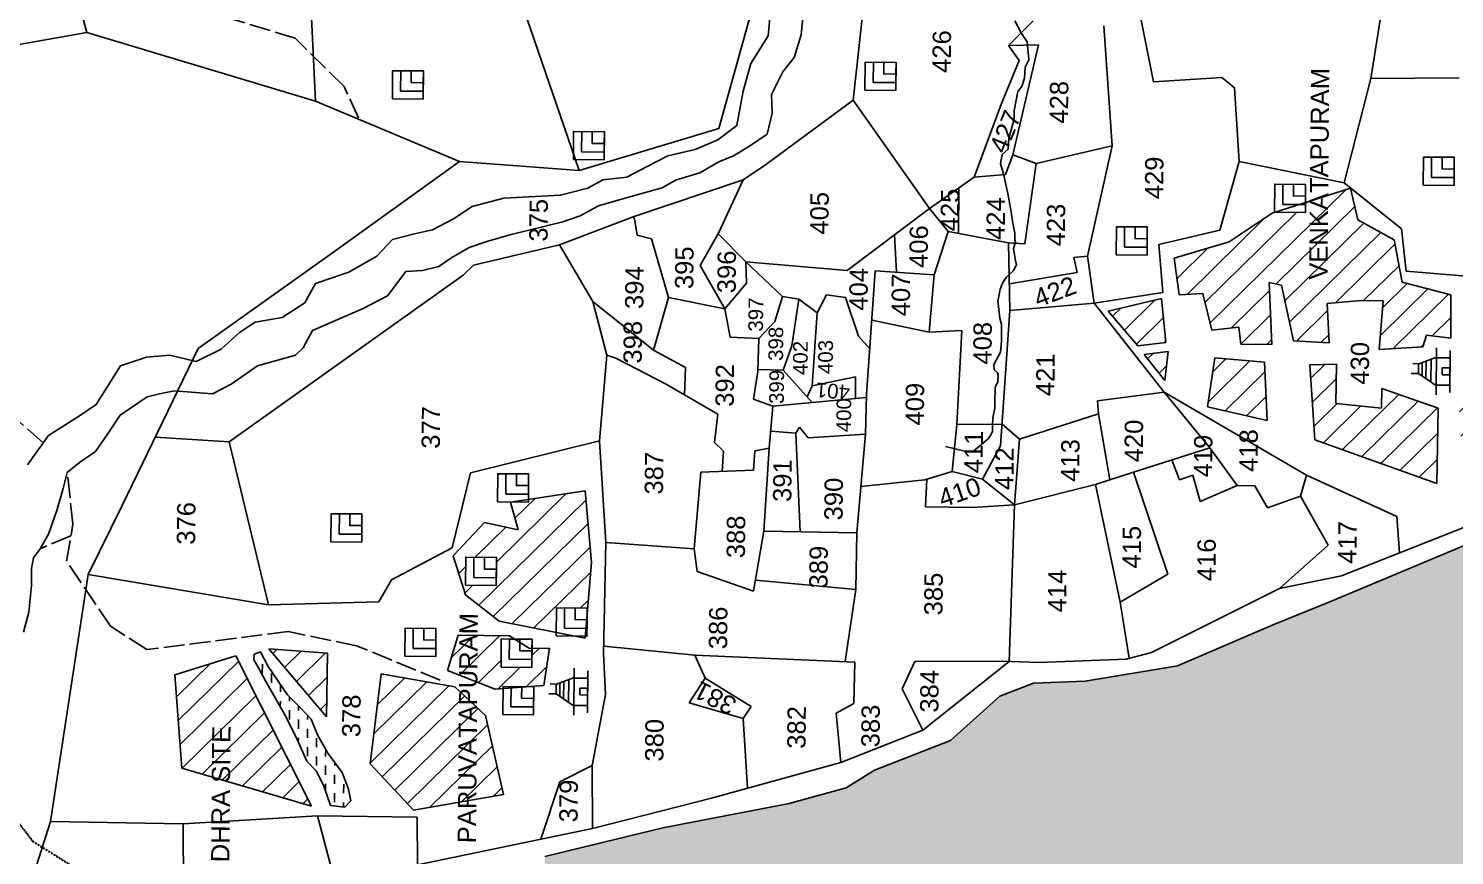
# Model space of a CAD drawing. Header units: inches. Extents: x 343459 to 349076, y 1589263 to 1597215.
# Drawn here: x 345382 to 346199, y 1593066 to 1593540 of the extents above; entities that cross this region are included whole.
import ezdxf

# ---------------------------------------------------------------- set-up
doc = ezdxf.new("R2010")
doc.units = ezdxf.units.IN
doc.header["$MEASUREMENT"] = 0
doc.linetypes.add('ACAD_ISO02W100', pattern=[15, 12, -3])
doc.linetypes.add('ACAD_ISO07W100', pattern=[3, 0, -3])
for name, color, linetype in [('CARTTRACK', 30, 'ACAD_ISO02W100'), ('NALA', 4, 'Continuous'), ('SQUAREWELL', 5, 'Continuous'), ('SURVEY_BND', 7, 'Continuous'), ('SURVEY_NO', 7, 'Continuous'), ('TEXT', 7, 'Continuous'), ('VILLAGE_AREA', 1, 'Continuous'), ('WATER_BODY', 4, 'Continuous')]:
    doc.layers.add(name, color=color, linetype=linetype)
doc.layers.add('FOOTPATH', color=150, linetype='ACAD_ISO07W100', lineweight=30)
doc.styles.get("Standard").update_dxf_attribs({"font": 'arial.ttf'})
pattern_1 = [(224.4935, (347145.951, 1586976.724), (7.357862, -7.489115), [])]

# ---------------------------------------------------------------- blocks, each defined once
blk = doc.blocks.new('123')
at = {"layer": 'SQUAREWELL'}
for points in [[(-3.04, 4.2), (0.8, 4.2), (0.8, 0), (-3.04, 0)], [(-1.97, 3.09), (0.8, 3.09), (0.8, 0), (-1.97, 0)], [(0.8, 0), (-0.8, 0), (-0.8, 1.65), (0.8, 1.65)]]:
    blk.add_lwpolyline(points, close=True, dxfattribs=at)

msp = doc.modelspace()

# ---------------------------------------------------------------- hatches: boundary and pattern name
at = {"layer": 'VILLAGE_AREA'}
h = msp.add_hatch(dxfattribs=at)
h.set_pattern_fill('ANSI31', color=256, scale=20, angle=179.4935, style=0)
h.set_pattern_definition(pattern_1)
h.paths.add_polyline_path([(346000.58, 1593377.71), (346017.44, 1593357.79), (346033.66, 1593359.68), (346031.07, 1593384.9)])
h.paths.add_polyline_path([(346021.11, 1593352.81), (346033.08, 1593337.87), (346034.87, 1593354.43)])
h.paths.add_polyline_path([(346038.41, 1593408.06), (346041.26, 1593387.07), (346054.69, 1593387.67), (346059.85, 1593366.81), (346075.46, 1593368.55), (346076.53, 1593358.71), (346094.43, 1593358.55), (346092.72, 1593393.99), (346099.93, 1593392.48), (346106.83, 1593360.59), (346127.18, 1593359.54), (346126.08, 1593382.11), (346145.49, 1593383.68), (346158.2, 1593383.57), (346155.93, 1593355.69), (346180.84, 1593357.2), (346183.07, 1593363.83), (346196.94, 1593362.12), (346197.01, 1593386.98), (346169.06, 1593394.17), (346164.44, 1593418.52), (346143.6, 1593429.98), (346139.52, 1593448.22), (346113.6, 1593439.97), (346113.55, 1593434.2), (346095.96, 1593434.36), (346094.47, 1593433.89), (346069.83, 1593417.47)])
h.paths.add_polyline_path([(346061.67, 1593350.85), (346057.4, 1593322.82), (346091.66, 1593314.9), (346090.17, 1593348.36)])
h.paths.add_polyline_path([(346130.94, 1593324.77), (346131.43, 1593347.18), (346116.12, 1593346.88), (346119.06, 1593303.91), (346188.98, 1593278.84), (346189.78, 1593322.08), (346157.39, 1593333.35), (346157.29, 1593322.08)])
h.paths.add_polyline_path([(346222.73, 1593383.96), (346224.11, 1593360.82), (346239.11, 1593359.24), (346244.86, 1593388.25)])
h.paths.add_polyline_path([(346201.46, 1593330.22), (346202.8, 1593302.45), (346223.01, 1593301.69), (346233.15, 1593338.18)])
h.paths.add_polyline_path([(346129.11, 1593392.88), (346130.31, 1593528.3), (346114.2, 1593528.44), (346113, 1593393.02)], flags=9)
h = msp.add_hatch(dxfattribs=at)
h.set_pattern_fill('ANSI31', color=256, scale=20, angle=179.4935, style=0)
h.set_pattern_definition(pattern_1)
h.paths.add_polyline_path([(345500.34, 1593180.09), (345465.42, 1593169.23), (345469.5, 1593115.7), (345543.88, 1593093.76)])
h.paths.add_polyline_path([(345519.36, 1593183.98), (345552.44, 1593145.15), (345553.02, 1593181.65)])
h.paths.add_polyline_path([(345583.81, 1593169.68), (345577.38, 1593118.14), (345602.18, 1593091.62), (345653.9, 1593100.48), (345643.57, 1593145.77), (345625.88, 1593162.18)])
h.paths.add_polyline_path([(345642.92, 1593256.39), (345625.06, 1593237.29), (345632.16, 1593214.95), (345651.32, 1593199.98), (345684.09, 1593193.43), (345684.21, 1593207.58), (345702.16, 1593207.42), (345704.31, 1593233.56), (345700.76, 1593274.59), (345668.12, 1593269.73), (345668.11, 1593268.19), (345658.34, 1593268.28), (345657.8, 1593268.2), (345662.29, 1593252.29)])
h.paths.add_polyline_path([(345649.77, 1593224.85), (345649.73, 1593220.35), (345632.09, 1593220.51), (345632.23, 1593236.62), (345649.87, 1593236.46), (345649.81, 1593229.76)], flags=16)
h.paths.add_polyline_path([(345627.96, 1593191.82), (345621.83, 1593171.59), (345649.05, 1593160.98), (345653.58, 1593161.3), (345653.59, 1593162.49), (345668.66, 1593162.36), (345677.03, 1593162.94), (345680.31, 1593184.43), (345670.2, 1593184.21), (345670.11, 1593173.44), (345652.47, 1593173.6), (345652.61, 1593189.71), (345660.27, 1593189.64), (345657.25, 1593191.56)])
h.paths.add_polyline_path([(345499.17, 1593010.01), (345500.4, 1593149.72), (345484.3, 1593149.86), (345483.07, 1593010.16)], flags=9)
h.paths.add_polyline_path([(345640.96, 1593069.82), (345642.24, 1593214.72), (345626.13, 1593214.86), (345624.85, 1593069.96)], flags=9)
at = {"layer": 'WATER_BODY'}
h = msp.add_hatch(dxfattribs=at)
h.set_pattern_fill('DASH', color=256, scale=20, angle=89.4935, style=0)
h.set_pattern_definition([(89.4935, (347145.951, 1586976.724), (-10.405588, 10.591208), [10.498808, -10.498808])])
h.paths.add_polyline_path([(346591.85, 1592686.75), (346588.3, 1592685.34), (346583.29, 1592678.43), (346581.71, 1592670.62), (346576.91, 1592660.36), (346570.68, 1592650.83), (346571.02, 1592643.96), (346575.57, 1592635.54), (346582.9, 1592624.85), (346592.61, 1592617.25), (346599.14, 1592617.29), (346602.32, 1592618.44), (346605.19, 1592624.22), (346611.9, 1592635.06), (346625.55, 1592650.65), (346632.51, 1592663.5), (346644.02, 1592673.75), (346648.69, 1592688.14), (346643.07, 1592691.89), (346634.31, 1592692.45), (346625.28, 1592691.25), (346610.28, 1592687.95)])
h.paths.add_polyline_path([(346128.85, 1593211.57), (346095.5, 1593197.95), (346040.3, 1593174.24), (345987.39, 1593165.58), (345957.77, 1593164.33), (345938.37, 1593156.93), (345910.05, 1593131.47), (345866.47, 1593114.58), (345850.37, 1593104.44), (345817.66, 1593095.35), (345745.15, 1593081.42), (345677.63, 1593065.07), (345677.22, 1593052.68), (345686.17, 1593039.89), (345706.34, 1593031.85), (345725.98, 1593031.67), (345742.62, 1593035.16), (345779.48, 1593041.48), (345810.64, 1593045.74), (345824.8, 1593041.68), (345850.99, 1593031.47), (345877.88, 1593010.58), (345891.64, 1592995.03), (345905.34, 1592972.53), (345922.67, 1592950.9), (345941.47, 1592915.29), (345959.7, 1592892.44), (345978.85, 1592870.8), (345994.01, 1592856.7), (346028.58, 1592837.64), (346047.85, 1592830.21), (346059.55, 1592820.73), (346070.32, 1592808.23), (346084.74, 1592799.33), (346108.17, 1592793.68), (346120.53, 1592791.46), (346140.5, 1592794.91), (346158.99, 1592801.4), (346174.15, 1592807.32), (346191.39, 1592809.89), (346207.15, 1592814.89), (346219.06, 1592829.31), (346248.53, 1592850.58), (346283.77, 1592871.75), (346301.41, 1592885.51), (346315.34, 1592889.62), (346323.01, 1592901.95), (346335.3, 1592925.44), (346335.42, 1592938.75), (346335.61, 1592961.13), (346329.22, 1592989.62), (346320.46, 1593024.07), (346317.23, 1593034.39), (346317.94, 1593046.48), (346321.98, 1593060.06), (346333.38, 1593084.16), (346342.63, 1593105.85), (346344.59, 1593122.78), (346344.77, 1593143.04), (346345.01, 1593170.07), (346334.48, 1593182.49), (346321.97, 1593193.44), (346309.64, 1593200.19), (346299.59, 1593200.04), (346283, 1593203.21), (346269.44, 1593207.27), (346258.31, 1593213.42), (346242.62, 1593234.51), (346232.18, 1593249.72), (346223.44, 1593251.31)])
h.paths.add_polyline_path([(345966.66, 1592458.92), (345949.08, 1592442.01), (345936.03, 1592428.2), (345944.34, 1592414.79), (345952.97, 1592394.12), (345960.3, 1592381.31), (345960.1, 1592367.58), (345963.72, 1592355.58), (345975.63, 1592351.16), (345986.37, 1592351.36), (345999.56, 1592355.65), (346007.52, 1592368.92), (346019.22, 1592398.84), (346031.34, 1592417.36), (346050.19, 1592423.08), (346082.23, 1592418.09), (346126.02, 1592408.09), (346158.22, 1592401.71), (346194.01, 1592394.53), (346217.85, 1592393.34), (346230.05, 1592399.7), (346244.19, 1592403.89), (346268.7, 1592407.01), (346281.67, 1592411.99), (346285.06, 1592417.85), (346285.09, 1592421.97), (346267.8, 1592419.76), (346243.45, 1592413.9), (346228.39, 1592416.19), (346219.43, 1592421.96), (346212.32, 1592437.71), (346189.94, 1592444.01), (346139.91, 1592454.68), (346099.04, 1592463.48), (346057.79, 1592467.39), (346029.65, 1592475.87), (346004.59, 1592476.68), (345983.41, 1592470.15)])
h.paths.add_polyline_path([(345778.58, 1592423.42), (345707.82, 1592395.13), (345650.78, 1592372.33), (345564.78, 1592336.87), (345531.74, 1592336.55), (345470.93, 1592331.83), (345409, 1592322.95), (345377.02, 1592311.59), (345354.38, 1592296.02), (345324.89, 1592268.87), (345291.74, 1592236.06), (345251.21, 1592191.73), (345222.51, 1592169.45), (345201.45, 1592163.63), (345176.98, 1592152.96), (345160.73, 1592138.83), (345153.1, 1592124.25), (345137.64, 1592087.84), (345124.99, 1592048.63), (345107.95, 1592016.42), (345079.43, 1591965.12), (345064.36, 1591928.45), (345057.79, 1591910.42), (345047.4, 1591889.94), (345036.43, 1591863.69), (345023.1, 1591835.5), (345021.64, 1591830.92), (345028.31, 1591830.87), (345037.13, 1591833.72), (345051.31, 1591838.94), (345063.92, 1591848.17), (345075.18, 1591855.01), (345100.54, 1591861.52), (345119.8, 1591868.03), (345146.12, 1591889.69), (345168.92, 1591904.7), (345192.23, 1591917.05), (345211.47, 1591922.48), (345223.27, 1591933.13), (345241.61, 1591955.93), (345261.79, 1591976.04), (345292.93, 1591999.8), (345334.77, 1592027.46), (345374.92, 1592046.11), (345434.4, 1592077.89), (345478.79, 1592100.47), (345529.69, 1592127.25), (345557.62, 1592142.96), (345594.96, 1592160.16), (345631.3, 1592177.07), (345652.77, 1592191.57), (345691.94, 1592209.42), (345715.38, 1592222.25), (345733.44, 1592228.27), (345761.54, 1592237.7), (345786.07, 1592244.84), (345812.78, 1592249.12), (345843.31, 1592254.7), (345860.21, 1592261.07), (345879.31, 1592272.25), (345901.69, 1592282.93), (345927.93, 1592289.71), (345950.65, 1592295.19), (345958.87, 1592300.79), (345965.03, 1592310.32), (345966.45, 1592323.13), (345960.82, 1592335.31), (345949.17, 1592350.16), (345938.95, 1592365.98), (345933.38, 1592380.41), (345927.36, 1592408.11), (345923.41, 1592419.76), (345911.5, 1592426.73), (345821.71, 1592434.33)])
h.paths.add_polyline_path([(345100.47, 1593991.49), (345089.72, 1593969.04), (345080.08, 1593939.54), (345074.68, 1593912.59), (345079.43, 1593892.11), (345087.32, 1593882.89), (345103.86, 1593871.24), (345126.46, 1593867.27), (345153.89, 1593867.02), (345170.63, 1593877.44), (345178.06, 1593895.46), (345179.56, 1593906.26), (345182.96, 1593919.38), (345183.1, 1593934.88), (345183.07, 1593958.59), (345178.33, 1593979.53), (345173.72, 1593988.03), (345157.63, 1593998.5), (345139.98, 1594003.35), (345124.03, 1594003.49), (345110.63, 1593999.62)])
h.paths.add_polyline_path([(345305.93, 1594011.34), (345293.55, 1594008.84), (345285.98, 1593998.17), (345292.9, 1593972.07), (345298.02, 1593961.94), (345302.61, 1593929.67), (345312.93, 1593921.12), (345328.54, 1593921.31), (345338.95, 1593922.19), (345347.52, 1593935.46), (345345.66, 1593946.54), (345342.26, 1593965.45), (345339.1, 1593976.55), (345338.58, 1593991.2), (345335.1, 1594001.97), (345327.67, 1594007.24), (345316.99, 1594012.22)])
h.paths.add_polyline_path([(346538.62, 1594255.63), (346532.89, 1594246.67), (346527.46, 1594228.83), (346528.84, 1594209.65), (346536.37, 1594202.17), (346542.28, 1594206.52), (346546.38, 1594213.1), (346546.8, 1594219.52), (346550.57, 1594231.06), (346563.69, 1594241.23), (346576, 1594244.06), (346592.1, 1594238.41), (346612.94, 1594230.88), (346614.35, 1594233.94), (346614.37, 1594236.53), (346613.46, 1594240.27), (346607.76, 1594244.93), (346603.36, 1594247.5), (346596.51, 1594252.43), (346583.98, 1594260.65), (346570.64, 1594263.08), (346547.51, 1594258.25)])
h.paths.add_polyline_path([(346778.27, 1593610.2), (346768.75, 1593597.58), (346756.85, 1593580.27), (346745.01, 1593558.23), (346741.03, 1593550.89), (346739.87, 1593544.47), (346740.77, 1593539.44), (346743.7, 1593534.55), (346749.14, 1593529.95), (346753.5, 1593526.78), (346761.77, 1593522.78), (346777.07, 1593516.37), (346794.71, 1593514.47), (346808.03, 1593514.2), (346817.46, 1593517.1), (346823.17, 1593524.89), (346825.08, 1593529.27), (346828.14, 1593538.34), (346831.31, 1593542.71), (346834.45, 1593542.68), (346840.71, 1593541.68), (346852.17, 1593533.74), (346855.02, 1593537.01), (346855.07, 1593543.12), (346855.01, 1593547.99), (346860.57, 1593562.96), (346859.7, 1593573.52), (346845.45, 1593586.11), (346828, 1593598.73), (346809.25, 1593608.48), (346794.42, 1593612.41)])
h.paths.add_polyline_path([(346077.1, 1592904.7), (346078.3, 1593039.69), (346062.18, 1593039.84), (346060.99, 1592904.84)], flags=24)
h.paths.add_polyline_path([(346041.38, 1592951.32), (346041.88, 1593007.62), (346025.42, 1593007.77), (346024.92, 1592951.47)], flags=24)
h.paths.add_polyline_path([(346047.61, 1592310.63), (346048.86, 1592452.5), (346032.75, 1592452.64), (346031.5, 1592310.77)], flags=9)
h.paths.add_polyline_path([(345537.87, 1592147.53), (345539.4, 1592320.42), (345523.29, 1592320.57), (345521.76, 1592147.67)], flags=24)
h.paths.add_polyline_path([(346807.42, 1593543.18), (346807.67, 1593571.76), (346791.69, 1593571.9), (346791.43, 1593543.32)], flags=24)
h = msp.add_hatch(dxfattribs=at)
h.set_pattern_fill('DASH', color=256, scale=10, angle=89.4935, style=0)
h.set_pattern_definition([(89.4935, (347145.951, 1586976.724), (-5.202794, 5.295604), [5.249404, -5.249404])])
h.paths.add_polyline_path([(345547.15, 1593134.74), (345543.69, 1593143.63), (345537.34, 1593150.33), (345530.11, 1593157.7), (345518.97, 1593173.96), (345514.62, 1593182.42), (345510.85, 1593180.9), (345510.82, 1593177.8), (345513.43, 1593173.13), (345517.57, 1593165.34), (345528.24, 1593146.65), (345534.76, 1593133.74), (345541.05, 1593119.74), (345546.53, 1593114.15), (345550.66, 1593105.92), (345554.76, 1593094.15), (345562.93, 1593093.19), (345566.28, 1593096.93), (345565.01, 1593103.58), (345561.34, 1593113.14), (345553.25, 1593124.28)])

# ---------------------------------------------------------------- linework, layer by layer
at = {"layer": 'CARTTRACK'}
for p, q in [((345534.37, 1593534.18), (345497.75, 1593545.32)), ((345562.45, 1593506.41), (345534.37, 1593534.18)), ((345570.8, 1593488.47), (345562.45, 1593506.41)), ((345389.97, 1593302.13), (345336.32, 1593349.65)), ((345407.06, 1593255.69), (345403.77, 1593285.09)), ((345403.42, 1593234.32), (345407.06, 1593255.69)), ((345405.88, 1593248.79), (345388.21, 1593241.42)), ((345428.5, 1593197.04), (345403.42, 1593234.32)), ((345449.37, 1593183.58), (345428.5, 1593197.04)), ((345530.48, 1593193.92), (345449.37, 1593183.58)), ((345569.63, 1593185.84), (345530.48, 1593193.92)), ((345617.51, 1593166.06), (345569.63, 1593185.84))]:
    msp.add_line(p, q, dxfattribs=at)
at = {"layer": 'FOOTPATH', "ltscale": 0.01}
for p, q in [((345384.24, 1593073.45), (345356.9, 1593108.9)), ((345410.49, 1593057.04), (345384.24, 1593073.45))]:
    msp.add_line(p, q, dxfattribs=at)
at = {"layer": 'NALA'}
for p, q in [((345805.6, 1593535.52), (345807.72, 1593559.24)), ((345825.89, 1593550.02), (345824.5, 1593536.1)), ((345947.04, 1593544), (345950.91, 1593536.9)), ((345795.64, 1593519.54), (345805.6, 1593535.52)), ((345824.5, 1593536.1), (345820.59, 1593522.97)), ((345950.91, 1593536.9), (345954.13, 1593532.12)), ((345954.13, 1593532.12), (345955.12, 1593521.78)), ((345791.19, 1593503.75), (345795.64, 1593519.54)), ((345820.59, 1593522.97), (345813.94, 1593514.93)), ((345955.12, 1593521.78), (345952.91, 1593517.45)), ((345813.94, 1593514.93), (345807.51, 1593501.82)), ((345952.45, 1593511.2), (345951.05, 1593506.46)), ((345952.91, 1593517.45), (345952.45, 1593511.2)), ((345787.66, 1593484.12), (345791.19, 1593503.75)), ((345948.72, 1593503.49), (345946.58, 1593492.64)), ((345951.05, 1593506.46), (345948.72, 1593503.49)), ((345807.51, 1593501.82), (345807.92, 1593491.18)), ((345807.92, 1593491.18), (345805.03, 1593479.05)), ((345946.54, 1593487.75), (345943.61, 1593476.8)), ((345946.58, 1593492.64), (345946.54, 1593487.75)), ((345776.81, 1593475.82), (345787.66, 1593484.12)), ((345805.03, 1593479.05), (345794.85, 1593472.3)), ((345748.1, 1593466.7), (345763.7, 1593470.4)), ((345763.7, 1593470.4), (345776.81, 1593475.82)), ((345794.85, 1593472.3), (345785.76, 1593466.69)), ((345943.14, 1593470.42), (345939.73, 1593467.46)), ((345943.61, 1593476.8), (345943.14, 1593470.42)), ((345736.31, 1593460.57), (345748.1, 1593466.7)), ((345777.38, 1593463.22), (345766.45, 1593456.99)), ((345785.76, 1593466.69), (345777.38, 1593463.22)), ((345939.73, 1593467.46), (345938.87, 1593462.3)), ((345938.87, 1593462.3), (345940.58, 1593456.44)), ((345710.86, 1593452.89), (345724.52, 1593454.44)), ((345724.52, 1593454.44), (345736.31, 1593460.57)), ((345766.45, 1593456.99), (345752.51, 1593452.81)), ((345940.58, 1593456.44), (345942.92, 1593445.14)), ((345686.46, 1593444.21), (345702.19, 1593448.17)), ((345702.19, 1593448.17), (345710.86, 1593452.89)), ((345744.88, 1593448.32), (345725.61, 1593442.92)), ((345752.51, 1593452.81), (345744.88, 1593448.32)), ((345625.26, 1593430.6), (345635.86, 1593437.7)), ((345635.86, 1593437.7), (345654.11, 1593442.33)), ((345654.11, 1593442.33), (345686.46, 1593444.21)), ((345708.37, 1593438), (345697.75, 1593432.25)), ((345725.61, 1593442.92), (345708.37, 1593438)), ((345942.92, 1593445.14), (345944.86, 1593434.53)), ((345613.08, 1593424.2), (345625.26, 1593430.6)), ((345697.75, 1593432.25), (345687.85, 1593428.79)), ((345944.86, 1593434.53), (345945.25, 1593431.8)), ((345945.25, 1593431.8), (345946.28, 1593425.95)), ((345590.27, 1593418.64), (345602.76, 1593421.89)), ((345602.76, 1593421.89), (345613.08, 1593424.2)), ((345657.44, 1593421.46), (345644.25, 1593417.53)), ((345687.85, 1593428.79), (345657.44, 1593421.46)), ((345946.28, 1593425.95), (345947.06, 1593422.28)), ((345947.06, 1593422.28), (345947.03, 1593418.61)), ((345581.33, 1593409.13), (345590.27, 1593418.64)), ((345634.11, 1593414.07), (345623.69, 1593408.08)), ((345644.25, 1593417.53), (345634.11, 1593414.07)), ((345947.29, 1593417.38), (345946.17, 1593413.31)), ((345946.17, 1593413.31), (345947.47, 1593406.64)), ((345947.03, 1593418.61), (345947.29, 1593417.38)), ((345565.2, 1593399.92), (345581.33, 1593409.13)), ((345623.69, 1593408.08), (345616.81, 1593403.33)), ((345947.47, 1593406.64), (345947.99, 1593404.19)), ((345546.1, 1593393.58), (345565.2, 1593399.92)), ((345597.82, 1593400.46), (345587.37, 1593386.34)), ((345607.44, 1593400.89), (345597.82, 1593400.46)), ((345616.81, 1593403.33), (345607.44, 1593400.89)), ((345942.09, 1593396.91), (345940.03, 1593394.07)), ((345946.19, 1593400.95), (345942.09, 1593396.91)), ((345947.99, 1593404.19), (345946.19, 1593400.95)), ((345540.01, 1593382.37), (345546.1, 1593393.58)), ((345938.5, 1593390.28), (345937.64, 1593384.99)), ((345940.03, 1593394.07), (345938.5, 1593390.28)), ((345527.01, 1593374.09), (345540.01, 1593382.37)), ((345587.37, 1593386.34), (345573.4, 1593379.12)), ((345937.64, 1593384.99), (345937.22, 1593383.5)), ((345937.22, 1593383.5), (345938.49, 1593373.61)), ((345511.42, 1593371.35), (345527.01, 1593374.09)), ((345573.4, 1593379.12), (345544.45, 1593366.46)), ((345938.49, 1593373.61), (345939.41, 1593369.93)), ((345492.07, 1593355.9), (345502.5, 1593365.43)), ((345502.5, 1593365.43), (345511.42, 1593371.35)), ((345544.45, 1593366.46), (345539.06, 1593356.63)), ((345939.36, 1593364.63), (345939.33, 1593360.42)), ((345939.41, 1593369.93), (345939.36, 1593364.63)), ((345477.64, 1593348.83), (345492.07, 1593355.9)), ((345539.06, 1593356.63), (345534.72, 1593352.37)), ((345939.33, 1593360.42), (345938.86, 1593354.17)), ((345434.36, 1593346.35), (345449.25, 1593351.25)), ((345449.25, 1593351.25), (345462.67, 1593352.33)), ((345462.67, 1593352.33), (345477.64, 1593348.83)), ((345534.72, 1593352.37), (345512.91, 1593346.23)), ((345936.38, 1593349.58), (345935, 1593347.01)), ((345938.86, 1593354.17), (345936.38, 1593349.58)), ((345420.27, 1593324.17), (345434.36, 1593346.35)), ((345512.91, 1593346.23), (345497.65, 1593335.73)), ((345935, 1593347.01), (345935.11, 1593344.01)), ((345935.11, 1593344.01), (345937.13, 1593342.23)), ((345937.13, 1593342.23), (345937.53, 1593340.87)), ((345937.53, 1593340.87), (345937.22, 1593336.93)), ((345465.33, 1593331.94), (345456.71, 1593330.24)), ((345486.98, 1593330.25), (345465.33, 1593331.94)), ((345497.65, 1593335.73), (345486.98, 1593330.25)), ((345935.69, 1593333.14), (345935.49, 1593325.8)), ((345935.98, 1593334.63), (345935.69, 1593333.14)), ((345937.22, 1593336.93), (345935.98, 1593334.63)), ((345410.15, 1593317.3), (345420.27, 1593324.17)), ((345449.62, 1593328.54), (345434.09, 1593318.04)), ((345456.71, 1593330.24), (345449.62, 1593328.54)), ((345935.49, 1593325.8), (345935.46, 1593322)), ((345393.05, 1593306.42), (345410.15, 1593317.3)), ((345434.09, 1593318.04), (345426.41, 1593306.46)), ((345934.32, 1593316.44), (345934.28, 1593311.54)), ((345935.46, 1593322), (345934.32, 1593316.44)), ((345933.29, 1593306.8), (345931.64, 1593304.5)), ((345934.25, 1593308.55), (345933.29, 1593306.8)), ((345934.28, 1593311.54), (345934.25, 1593308.55)), ((345380.93, 1593289.51), (345393.05, 1593306.42)), ((345426.41, 1593306.46), (345420, 1593297.14)), ((345918.41, 1593297.42), (345907.17, 1593300.1)), ((345927.81, 1593301.14), (345922.61, 1593296.83)), ((345931.64, 1593304.5), (345927.81, 1593301.14)), ((345410.84, 1593290.89), (345403.77, 1593285.09)), ((345420, 1593297.14), (345410.84, 1593290.89)), ((345922.61, 1593296.83), (345918.41, 1593297.42)), ((345403.77, 1593285.09), (345401.41, 1593275.99)), ((345401.41, 1593275.99), (345397.76, 1593263.36)), ((345397.76, 1593263.36), (345393.09, 1593249.73)), ((345393.09, 1593249.73), (345388.21, 1593241.42)), ((345388.21, 1593241.42), (345384.37, 1593236.13)), ((345384.37, 1593236.13), (345383.3, 1593230.06)), ((345383.3, 1593230.06), (345383.22, 1593220.44)), ((345383.22, 1593220.44), (345381.82, 1593205.01)), ((345381.82, 1593205.01), (345378.68, 1593193.64))]:
    msp.add_line(p, q, dxfattribs=at)
at = {"layer": 'SURVEY_BND'}
for p, q in [((345415.01, 1593537.35), (345381.68, 1593660.71)), ((345546.15, 1593498.02), (345539.51, 1593635.98)), ((346170.43, 1593632.96), (346151.09, 1593511.07)), ((345854.36, 1593498.61), (345867.99, 1593625.17)), ((345697.25, 1593458.33), (345646.34, 1593606.3)), ((345812.51, 1593608.37), (345777.27, 1593482.43)), ((346015.35, 1593564.56), (346026.58, 1593509.05)), ((345943.29, 1593529.99), (345957.44, 1593544.02)), ((345365.14, 1593528.56), (345415.01, 1593537.35)), ((345415.01, 1593537.35), (345546.15, 1593498.02)), ((345998, 1593541.3), (346002.84, 1593472.33)), ((345960.59, 1593530.25), (345943.29, 1593529.99)), ((345949.43, 1593521.33), (345943.29, 1593529.99)), ((345945.83, 1593467.29), (345960.59, 1593530.25)), ((345939.37, 1593496.73), (345949.43, 1593521.33)), ((346026.58, 1593509.05), (346065.68, 1593511.6)), ((346065.68, 1593511.6), (346072.87, 1593505.67)), ((346151.09, 1593511.07), (346135.86, 1593451.17)), ((346201.82, 1593511.42), (346151.09, 1593511.07)), ((346072.87, 1593505.67), (346075.69, 1593463.51)), ((345546.15, 1593498.02), (345628.55, 1593463.43)), ((345854.36, 1593498.61), (345804.13, 1593461.6)), ((345898, 1593436.58), (345854.36, 1593498.61)), ((345923.6, 1593454.36), (345939.37, 1593496.73)), ((345777.27, 1593482.43), (345697.25, 1593458.33)), ((346002.84, 1593472.33), (345959.16, 1593462.2)), ((345988.66, 1593409.1), (346002.84, 1593472.33)), ((345628.55, 1593463.43), (345557.09, 1593411.95)), ((345628.55, 1593463.43), (345697.25, 1593458.33)), ((345945.83, 1593467.29), (345941.66, 1593456)), ((345959.16, 1593462.2), (345945.83, 1593467.29)), ((345959.16, 1593462.2), (345952.64, 1593416.28)), ((346075.69, 1593463.51), (346064.53, 1593424.12)), ((346135.86, 1593451.17), (346075.69, 1593463.51)), ((345804.13, 1593461.6), (345791.23, 1593452.99)), ((345923.6, 1593454.36), (345898.11, 1593436.43)), ((345941.66, 1593456), (345923.6, 1593454.36)), ((345728.13, 1593431.79), (345791.23, 1593452.99)), ((345791.23, 1593452.99), (345777.35, 1593422.66)), ((345914.76, 1593422.17), (345914.89, 1593448.23)), ((346168.71, 1593424.76), (346135.86, 1593451.17)), ((345728.13, 1593431.79), (345685.92, 1593415.72)), ((345728.91, 1593430.49), (345728.13, 1593431.79)), ((345730.51, 1593421.15), (345728.91, 1593430.49)), ((345850.91, 1593400.9), (345898, 1593436.58)), ((345908.86, 1593423.26), (345898, 1593436.58)), ((345738.64, 1593419.16), (345730.51, 1593421.15)), ((345777.35, 1593422.66), (345766.56, 1593403.74)), ((345792.77, 1593405.83), (345776.93, 1593421.91)), ((345879.1, 1593399.95), (345878.03, 1593421.45)), ((345900.83, 1593398.42), (345908.86, 1593423.26)), ((345943.4, 1593416.88), (345908.86, 1593423.26)), ((346064.53, 1593424.12), (346029.47, 1593415.83)), ((346171.36, 1593400.53), (346168.71, 1593424.76)), ((345636.68, 1593403.92), (345685.92, 1593415.72)), ((345685.92, 1593415.72), (345705, 1593383.25)), ((345748.37, 1593385.44), (345738.64, 1593419.16)), ((345944.19, 1593378.07), (345943.4, 1593416.88)), ((345952.64, 1593416.28), (345943.4, 1593416.88)), ((346029.47, 1593415.83), (346031.77, 1593388.42)), ((345557.09, 1593411.95), (345478.79, 1593356.24)), ((345793.25, 1593393.76), (345792.77, 1593405.83)), ((345792.77, 1593405.83), (345850.91, 1593400.9)), ((345813.76, 1593386.05), (345792.77, 1593405.83)), ((345980.85, 1593408.37), (345988.66, 1593409.1)), ((345982.81, 1593399.86), (345980.85, 1593408.37)), ((345988.66, 1593409.1), (345992.45, 1593382.22)), ((345496.69, 1593302.76), (345630.71, 1593398.35)), ((345630.71, 1593398.35), (345636.68, 1593403.92)), ((345766.56, 1593403.74), (345780.73, 1593379.06)), ((345861.88, 1593329.94), (345867, 1593400.8)), ((345867, 1593400.8), (345900.83, 1593398.42)), ((345900.83, 1593398.42), (345897.87, 1593365.55)), ((345943.88, 1593393.3), (345982.81, 1593399.86)), ((346271.34, 1593392.3), (346171.36, 1593400.53)), ((345780.73, 1593379.06), (345793.25, 1593393.76)), ((346031.77, 1593388.42), (345992.45, 1593382.22)), ((345705, 1593383.25), (345713.02, 1593352.49)), ((345739.88, 1593355.25), (345705, 1593383.25)), ((345739.88, 1593355.25), (345748.37, 1593385.44)), ((345780.73, 1593379.06), (345748.37, 1593385.44)), ((345813.76, 1593386.05), (345809.51, 1593371.63)), ((345823.13, 1593384.47), (345813.76, 1593386.05)), ((345819.14, 1593357.84), (345823.13, 1593384.47)), ((345833.67, 1593376.63), (345823.13, 1593384.47)), ((345833.67, 1593376.63), (345839.07, 1593387.07)), ((345839.07, 1593387.07), (345849.95, 1593385.42)), ((345849.95, 1593385.42), (345857.36, 1593363.25)), ((345992.45, 1593382.22), (345944.19, 1593378.07)), ((346032.54, 1593331.23), (345992.45, 1593382.22)), ((345780.73, 1593379.06), (345783.78, 1593362.76)), ((345830.85, 1593334.9), (345833.67, 1593376.63)), ((345897.87, 1593365.55), (345864.95, 1593372.4)), ((345938.88, 1593300.37), (345944.19, 1593378.07)), ((345809.51, 1593371.63), (345800.15, 1593361.95)), ((345897.87, 1593365.55), (345916.68, 1593366.49)), ((345916.68, 1593366.49), (345913.74, 1593312.66)), ((345478.79, 1593356.24), (345435.24, 1593266.21)), ((345783.78, 1593362.76), (345800.15, 1593361.95)), ((345800.15, 1593361.95), (345799.67, 1593342.98)), ((345814.14, 1593343.81), (345819.14, 1593357.84)), ((345857.36, 1593363.25), (345863.78, 1593356.24)), ((345713.02, 1593352.49), (345708.9, 1593303.38)), ((345718.21, 1593350.69), (345713.02, 1593352.49)), ((345746.83, 1593336), (345718.21, 1593350.69)), ((345758.23, 1593345.41), (345739.88, 1593355.25)), ((345757.61, 1593329.69), (345758.23, 1593345.41)), ((345799.67, 1593342.98), (345797.21, 1593327.17)), ((345814.14, 1593343.81), (345799.7, 1593344.17)), ((345830.76, 1593325.24), (345814.14, 1593343.81)), ((345855.62, 1593339.92), (345830.85, 1593334.9)), ((345855.72, 1593327.49), (345855.62, 1593339.92)), ((345776.69, 1593318.51), (345746.83, 1593336)), ((345830.85, 1593334.9), (345827.87, 1593328.46)), ((345994.4, 1593326.23), (346032.54, 1593331.23)), ((346032.54, 1593331.23), (346058.77, 1593299.37)), ((346114.13, 1593283.54), (346032.54, 1593331.23)), ((345797.21, 1593327.17), (345808.23, 1593323.2)), ((345808.23, 1593323.2), (345806.25, 1593299.02)), ((345861.84, 1593328.05), (345808.23, 1593323.2)), ((345861.42, 1593307.13), (345861.88, 1593329.94)), ((345994.88, 1593318.69), (345994.4, 1593326.23)), ((345774.9, 1593302.4), (345776.69, 1593318.51)), ((345994.88, 1593318.69), (345949.72, 1593304.23)), ((346001.49, 1593280.89), (345994.88, 1593318.69)), ((345821.54, 1593307.67), (345807.06, 1593308.86)), ((345823.65, 1593311.08), (345821.54, 1593307.67)), ((345821.54, 1593307.67), (345823.86, 1593251.07)), ((345828.56, 1593305.09), (345823.65, 1593311.08)), ((345861.42, 1593307.13), (345828.56, 1593305.09)), ((345856.45, 1593250.61), (345861.42, 1593307.13)), ((345913.74, 1593312.66), (345911.05, 1593285.63)), ((345939.73, 1593312.9), (345913.74, 1593312.66)), ((345949.72, 1593304.23), (345939.73, 1593312.9)), ((345496.69, 1593302.76), (345454.18, 1593305.35)), ((345519.17, 1593209.21), (345496.69, 1593302.76)), ((345708.9, 1593303.38), (345634.98, 1593284.88)), ((345708.9, 1593303.38), (345712.46, 1593244.95)), ((345780.05, 1593297.41), (345774.9, 1593302.4)), ((345806.25, 1593299.02), (345797.88, 1593297.63)), ((345803.12, 1593251.43), (345806.25, 1593299.02)), ((345928.46, 1593281.24), (345938.88, 1593300.37)), ((345949.72, 1593304.23), (345946.85, 1593266.61)), ((346058.77, 1593299.37), (346015.08, 1593285.24)), ((346058.77, 1593299.37), (346074.4, 1593277.77)), ((345779.17, 1593285.75), (345780.05, 1593297.41)), ((345797.88, 1593297.63), (345797.27, 1593286.5)), ((346041.41, 1593281.01), (346036.93, 1593292.31)), ((345634.98, 1593284.88), (345624.4, 1593242)), ((345767.04, 1593285.25), (345763.17, 1593241.3)), ((345797.27, 1593286.5), (345767.04, 1593285.25)), ((345911.05, 1593285.63), (345895.36, 1593280.98)), ((345928.46, 1593281.24), (345911.05, 1593285.63)), ((346015.08, 1593285.24), (345993.18, 1593278.22)), ((346034.71, 1593226.83), (346015.08, 1593285.24)), ((346049.12, 1593283.65), (346041.41, 1593281.01)), ((346053.28, 1593268.45), (346049.12, 1593283.65)), ((346110.82, 1593271.54), (346114.13, 1593283.54)), ((346114.13, 1593283.54), (346166.02, 1593259.98)), ((345895.36, 1593280.98), (345858.77, 1593277.02)), ((345896.59, 1593281.34), (345895.83, 1593265.49)), ((345946.85, 1593266.61), (345928.46, 1593281.24)), ((345946.85, 1593266.61), (345993.18, 1593278.22)), ((345993.18, 1593278.22), (346007.33, 1593210.77)), ((346074.4, 1593277.77), (346053.28, 1593268.45)), ((346074.4, 1593277.77), (346084.64, 1593277.43)), ((346084.64, 1593277.43), (346091.76, 1593264.91)), ((345435.24, 1593266.21), (345415.73, 1593226.65)), ((345922.48, 1593265.06), (345946.85, 1593266.61)), ((345946.85, 1593266.61), (345943.74, 1593176.79)), ((346091.76, 1593264.91), (346110.82, 1593271.54)), ((346110.82, 1593271.54), (346126.63, 1593243.55)), ((345895.83, 1593265.49), (345922.48, 1593265.06)), ((346230.49, 1593264.09), (346134.34, 1593225.92)), ((346166.02, 1593259.98), (346167.49, 1593239.08)), ((345797.18, 1593217.2), (345803.12, 1593251.43)), ((345856.44, 1593250.49), (345803.12, 1593251.43)), ((345855.94, 1593218.04), (345856.44, 1593250.49)), ((345624.4, 1593242), (345589.6, 1593223.59)), ((345712.46, 1593244.95), (345711.21, 1593181.4)), ((345712.46, 1593244.95), (345763.17, 1593241.3)), ((345763.17, 1593241.3), (345764.85, 1593228.3)), ((346126.63, 1593243.55), (346098.82, 1593218.65)), ((345415.73, 1593226.65), (345394.1, 1593085.09)), ((345415.73, 1593226.65), (345519.17, 1593209.21)), ((345764.85, 1593228.3), (345797.18, 1593217.2)), ((346007.33, 1593210.77), (346034.71, 1593226.83)), ((346134.34, 1593225.92), (346098.82, 1593218.65)), ((345589.6, 1593223.59), (345582.34, 1593210.96)), ((345855.94, 1593218.04), (345798.26, 1593223.41)), ((345849.82, 1593176.72), (345855.94, 1593218.04)), ((346098.82, 1593218.65), (346025.27, 1593181.87)), ((345582.34, 1593210.96), (345519.17, 1593209.21)), ((346007.33, 1593210.77), (346012.6, 1593178.66)), ((345763.57, 1593180.49), (345711.3, 1593185.65)), ((345711.21, 1593181.4), (345712.35, 1593157.9)), ((345769.4, 1593167.28), (345763.57, 1593180.49)), ((345763.57, 1593180.49), (345855.37, 1593176.48)), ((345855.37, 1593176.48), (345854.73, 1593152.73)), ((345889.6, 1593176.83), (345882.48, 1593161.19)), ((345939.69, 1593176.93), (345889.6, 1593176.83)), ((345943.74, 1593176.79), (345894.24, 1593137.5)), ((345960.67, 1593176.2), (345939.69, 1593176.93)), ((346010.77, 1593178.2), (345960.67, 1593176.2)), ((346025.27, 1593181.87), (346010.77, 1593178.2)), ((345760.26, 1593153.11), (345769.4, 1593167.28)), ((345795.88, 1593151.07), (345769.4, 1593167.28)), ((345882.48, 1593161.19), (345894.24, 1593137.5)), ((345712.35, 1593157.9), (345704.66, 1593117.14)), ((345791.17, 1593144.18), (345760.26, 1593153.11)), ((345854.73, 1593152.73), (345844.51, 1593147.09)), ((345791.17, 1593144.18), (345795.88, 1593151.07)), ((345793.81, 1593104.16), (345791.17, 1593144.18)), ((345844.51, 1593147.09), (345847.29, 1593118.84)), ((345894.24, 1593137.5), (345847.29, 1593118.84)), ((345847.29, 1593118.84), (345773.12, 1593098.48)), ((345704.66, 1593117.14), (345686.11, 1593107.85)), ((345704.66, 1593117.14), (345704.8, 1593081.13)), ((345686.11, 1593107.85), (345675.32, 1593074.99)), ((345773.12, 1593098.48), (345704.8, 1593081.13)), ((345547.19, 1593088.33), (345470.19, 1593083.65)), ((345560.63, 1593038.13), (345547.19, 1593088.33)), ((345547.19, 1593088.33), (345604.28, 1593087.56)), ((345604.28, 1593087.56), (345604.5, 1593060.25)), ((345394.1, 1593085.09), (345362.66, 1592985.96)), ((345470.19, 1593083.65), (345394.1, 1593085.09)), ((345471.21, 1592958.93), (345470.19, 1593083.65)), ((345704.8, 1593081.13), (345604.5, 1593060.25))]:
    msp.add_line(p, q, dxfattribs=at)
at = {"layer": 'VILLAGE_AREA'}
for p, q in [((346139.52, 1593448.22), (346094.47, 1593433.89)), ((346143.6, 1593429.98), (346139.52, 1593448.22)), ((346094.47, 1593433.89), (346069.83, 1593417.47)), ((346164.44, 1593418.52), (346143.6, 1593429.98)), ((346069.83, 1593417.47), (346038.41, 1593408.06)), ((346169.06, 1593394.17), (346164.44, 1593418.52)), ((346038.41, 1593408.06), (346041.26, 1593387.07)), ((346094.43, 1593358.55), (346092.72, 1593393.99)), ((346092.72, 1593393.99), (346099.93, 1593392.48)), ((346099.93, 1593392.48), (346106.83, 1593360.59)), ((346197.01, 1593386.98), (346169.06, 1593394.17)), ((346031.07, 1593384.9), (346000.58, 1593377.71)), ((346033.66, 1593359.68), (346031.07, 1593384.9)), ((346041.26, 1593387.07), (346054.69, 1593387.67)), ((346054.69, 1593387.67), (346059.85, 1593366.81)), ((346126.08, 1593382.11), (346145.49, 1593383.68)), ((346127.18, 1593359.54), (346126.08, 1593382.11)), ((346145.49, 1593383.68), (346158.2, 1593383.57)), ((346158.2, 1593383.57), (346155.93, 1593355.69)), ((346196.94, 1593362.12), (346197.01, 1593386.98)), ((346000.58, 1593377.71), (346017.44, 1593357.79)), ((346059.85, 1593366.81), (346075.46, 1593368.55)), ((346075.46, 1593368.55), (346076.53, 1593358.71)), ((346180.84, 1593357.2), (346183.07, 1593363.83)), ((346183.07, 1593363.83), (346196.94, 1593362.12)), ((346017.44, 1593357.79), (346033.66, 1593359.68)), ((346076.53, 1593358.71), (346094.43, 1593358.55)), ((346106.83, 1593360.59), (346127.18, 1593359.54)), ((346155.93, 1593355.69), (346180.84, 1593357.2)), ((346188.5, 1593329.67), (346188.73, 1593356.62)), ((346021.11, 1593352.81), (346034.87, 1593354.43)), ((346033.08, 1593337.87), (346021.11, 1593352.81)), ((346034.87, 1593354.43), (346033.08, 1593337.87)), ((346061.67, 1593350.85), (346057.4, 1593322.82)), ((346090.17, 1593348.36), (346061.67, 1593350.85)), ((346091.66, 1593314.9), (346090.17, 1593348.36)), ((346175.08, 1593347.54), (346178.53, 1593347.51)), ((346178.39, 1593341.81), (346178.45, 1593347.51)), ((346178.53, 1593347.51), (346187.79, 1593350.88)), ((346180.51, 1593340.37), (346180.58, 1593348.17)), ((346182.6, 1593338.95), (346182.76, 1593349.05)), ((346185.49, 1593337), (346185.61, 1593350.09)), ((346187.79, 1593350.88), (346196.85, 1593350.8)), ((346196.33, 1593331.02), (346196.55, 1593355.04)), ((346131.43, 1593347.18), (346116.12, 1593346.88)), ((346116.12, 1593346.88), (346119.06, 1593303.91)), ((346130.94, 1593324.77), (346131.43, 1593347.18)), ((346178.39, 1593341.81), (346174.25, 1593341.84)), ((346188.09, 1593335.24), (346178.39, 1593341.81)), ((346192.04, 1593345.17), (346192.01, 1593341.22)), ((346192.01, 1593341.22), (346196.42, 1593341.17)), ((346196.46, 1593345.12), (346192.04, 1593345.17)), ((346196.42, 1593341.17), (346196.46, 1593345.12)), ((346157.39, 1593333.35), (346157.29, 1593322.08)), ((346189.78, 1593322.08), (346157.39, 1593333.35)), ((346196.37, 1593335.17), (346188.09, 1593335.24)), ((346157.29, 1593322.08), (346130.94, 1593324.77)), ((346057.4, 1593322.82), (346091.66, 1593314.9)), ((346188.98, 1593278.84), (346189.78, 1593322.08)), ((346119.06, 1593303.91), (346188.98, 1593278.84)), ((345700.76, 1593274.59), (345657.8, 1593268.2)), ((345704.31, 1593233.56), (345700.76, 1593274.59)), ((345657.8, 1593268.2), (345662.29, 1593252.29)), ((345642.92, 1593256.39), (345625.06, 1593237.29)), ((345662.29, 1593252.29), (345642.92, 1593256.39)), ((345625.06, 1593237.29), (345632.16, 1593214.95)), ((345700.73, 1593190.11), (345704.31, 1593233.56)), ((345632.16, 1593214.95), (345651.32, 1593199.98)), ((345651.32, 1593199.98), (345700.73, 1593190.11)), ((345552.44, 1593145.15), (345519.36, 1593183.98)), ((345519.36, 1593183.98), (345553.02, 1593181.65)), ((345621.83, 1593171.59), (345627.96, 1593191.82)), ((345627.96, 1593191.82), (345657.25, 1593191.56)), ((345657.25, 1593191.56), (345668.85, 1593184.18)), ((345668.85, 1593184.18), (345680.31, 1593184.43)), ((345680.31, 1593184.43), (345677.03, 1593162.94)), ((345500.34, 1593180.09), (345465.42, 1593169.23)), ((345543.88, 1593093.76), (345500.34, 1593180.09)), ((345553.02, 1593181.65), (345552.44, 1593145.15)), ((345465.42, 1593169.23), (345469.5, 1593115.7)), ((345583.81, 1593169.68), (345577.38, 1593118.14)), ((345625.88, 1593162.18), (345583.81, 1593169.68)), ((345649.05, 1593160.98), (345621.83, 1593171.59)), ((345694.13, 1593146.03), (345694.37, 1593172.97)), ((345701.97, 1593147.38), (345702.18, 1593171.4)), ((345643.57, 1593145.77), (345625.88, 1593162.18)), ((345677.03, 1593162.94), (345649.05, 1593160.98)), ((345680.71, 1593163.9), (345684.16, 1593163.86)), ((345684.03, 1593158.16), (345684.09, 1593163.87)), ((345684.16, 1593163.86), (345693.43, 1593167.24)), ((345686.15, 1593156.73), (345686.22, 1593164.53)), ((345688.24, 1593155.31), (345688.4, 1593165.41)), ((345691.13, 1593153.35), (345691.24, 1593166.45)), ((345693.43, 1593167.24), (345702.49, 1593167.16)), ((345697.68, 1593161.53), (345697.64, 1593157.58)), ((345702.09, 1593161.48), (345697.68, 1593161.53)), ((345702.06, 1593157.53), (345702.09, 1593161.48)), ((345684.03, 1593158.16), (345679.88, 1593158.2)), ((345693.72, 1593151.6), (345684.03, 1593158.16)), ((345702.01, 1593151.52), (345693.72, 1593151.6)), ((345697.64, 1593157.58), (345702.06, 1593157.53)), ((345653.9, 1593100.48), (345643.57, 1593145.77)), ((345469.5, 1593115.7), (345543.88, 1593093.76)), ((345577.38, 1593118.14), (345602.18, 1593091.62)), ((345602.18, 1593091.62), (345653.9, 1593100.48))]:
    msp.add_line(p, q, dxfattribs=at)
at = {"layer": 'WATER_BODY'}
for p, q in [((346128.85, 1593211.57), (346223.44, 1593251.31)), ((346095.5, 1593197.95), (346128.85, 1593211.57)), ((346040.3, 1593174.24), (346095.5, 1593197.95)), ((345510.82, 1593177.8), (345510.85, 1593180.9)), ((345513.43, 1593173.13), (345510.82, 1593177.8)), ((345510.85, 1593180.9), (345514.62, 1593182.42)), ((345510.85, 1593180.9), (345510.85, 1593180.9)), ((345514.62, 1593182.42), (345518.97, 1593173.96)), ((345517.57, 1593165.34), (345513.43, 1593173.13)), ((345518.97, 1593173.96), (345530.11, 1593157.7)), ((345987.39, 1593165.58), (346040.3, 1593174.24)), ((345528.24, 1593146.65), (345517.57, 1593165.34)), ((345938.37, 1593156.93), (345957.77, 1593164.33)), ((345957.77, 1593164.33), (345987.39, 1593165.58)), ((345530.11, 1593157.7), (345537.34, 1593150.33)), ((345910.05, 1593131.47), (345938.37, 1593156.93)), ((345534.76, 1593133.74), (345528.24, 1593146.65)), ((345537.34, 1593150.33), (345543.69, 1593143.63)), ((345543.69, 1593143.63), (345547.15, 1593134.74)), ((345541.05, 1593119.74), (345534.76, 1593133.74)), ((345547.15, 1593134.74), (345553.25, 1593124.28)), ((345866.47, 1593114.58), (345910.05, 1593131.47)), ((345546.53, 1593114.15), (345541.05, 1593119.74)), ((345553.25, 1593124.28), (345561.34, 1593113.14)), ((345550.66, 1593105.92), (345546.53, 1593114.15)), ((345561.34, 1593113.14), (345565.01, 1593103.58)), ((345850.37, 1593104.44), (345866.47, 1593114.58)), ((345554.76, 1593094.15), (345550.66, 1593105.92)), ((345565.01, 1593103.58), (345566.28, 1593096.93)), ((345817.66, 1593095.35), (345850.37, 1593104.44)), ((345562.93, 1593093.19), (345554.76, 1593094.15)), ((345566.28, 1593096.93), (345562.93, 1593093.19)), ((345745.15, 1593081.42), (345817.66, 1593095.35)), ((345677.63, 1593065.07), (345745.15, 1593081.42))]:
    msp.add_line(p, q, dxfattribs=at)

# ---------------------------------------------------------------- block references
at = {"layer": 'SURVEY_BND', "xscale": 4.199523209171961, "yscale": 4.19952320959419, "zscale": 4.199523209183455, "rotation": 89.4934967146408}
for p in [(345878.85, 1593516.92), (345607.9, 1593511.98), (345711.67, 1593477.12), (346198.89, 1593462.48), (346113.66, 1593446.96), (346022.91, 1593422.53), (345668.22, 1593280.95), (345572.71, 1593258.02), (345649.84, 1593233.11), (345701.82, 1593204.07), (345615.11, 1593192.42), (345670.22, 1593186.2), (345671.2, 1593158.98)]:
    msp.add_blockref('123', p, dxfattribs=at)

# ---------------------------------------------------------------- texts
at = {"layer": 'SURVEY_NO'}
for s, height, rotation, oblique, p in [('426', 10.499, 89.4935, 360, (345910.23, 1593514.18)), ('428', 10.499, 89.4935, 360, (345977.47, 1593485.09)), ('427', 10.499, 67.71435, 360, (345941.74, 1593467.26)), ('425', 10.499, 89.4935, 360, (345914.92, 1593423.35)), ('375', 10.499, 89.4935, 360, (345679.12, 1593417.46)), ('424', 10.499, 89.4935, 360, (345941.2, 1593418.36)), ('423', 10.499, 89.4935, 360, (345975.7, 1593414.73)), ('395', 10.499, 89.4935, 360, (345762.66, 1593390.22)), ('396', 10.499, 89.4935, 360, (345786.94, 1593387.84)), ('394', 10.499, 89.4935, 360, (345734.04, 1593378.82)), ('404', 10.499, 89.4935, 360, (345862.54, 1593377.88)), ('407', 10.499, 89.4935, 360, (345886.79, 1593374.68)), ('422', 10.499, 20.61976, 360, (345960.35, 1593379.62)), ('397', 8.399, 89.4935, 360, (345802.6, 1593365.86)), ('398', 10.499, 89.4935, 360, (345733.08, 1593347.54)), ('408', 10.499, 89.4935, 360, (345933.61, 1593346.96)), ('402', 8.399, 89.4935, 360, (345828.16, 1593340.96)), ('403', 8.399, 89.4935, 360, (345842.6, 1593341.52)), ('430', 10.499, 89.4935, 360, (346149.94, 1593335.45)), ('421', 10.499, 89.4935, 360, (345969.66, 1593328.85)), ('392', 10.499, 89.4935, 360, (345785.86, 1593322.79)), ('399', 8.399, 89.4935, 360, (345814.56, 1593324.4)), ('401', 8.399, 175.55906, 0, (345852.79, 1593335.22)), ('409', 10.499, 89.4935, 360, (345894.81, 1593312.05)), ('400', 8.399, 89.4935, 360, (345853.06, 1593308.17)), ('377', 10.499, 89.4935, 360, (345617.38, 1593298.71)), ('420', 10.499, 89.4935, 360, (346020.34, 1593290.92)), ('411', 10.499, 89.4935, 360, (345928.5, 1593284.68)), ('418', 10.499, 89.4935, 360, (346086.09, 1593285.42)), ('412', 10.499, 89.4935, 360, (345946.16, 1593275.07)), ('413', 10.499, 89.4935, 360, (345983.92, 1593279.79)), ('387', 10.499, 89.4935, 360, (345745.29, 1593272.46)), ('391', 10.499, 89.4935, 360, (345818.85, 1593268.19)), ('410', 10.499, 18.67347, 360, (345905.42, 1593264.92)), ('390', 10.499, 89.4935, 360, (345848.25, 1593257.65)), ('376', 10.499, 89.4935, 360, (345477.05, 1593243.7)), ('388', 10.499, 89.4935, 360, (345792.25, 1593235.96)), ('415', 10.499, 89.4935, 360, (346019.15, 1593230.05)), ('417', 10.499, 89.4935, 360, (346142.79, 1593232.78)), ('389', 10.499, 89.4935, 360, (345839.61, 1593218.63)), ('416', 10.499, 89.4935, 360, (346062, 1593222.78)), ('385', 10.499, 89.4935, 360, (345905.52, 1593203.2)), ('414', 10.499, 89.4935, 360, (345976.42, 1593204.9)), ('384', 10.499, 89.4935, 360, (345903.16, 1593147.41)), ('381', 10.499, 153.25312, 0, (345788.41, 1593154.96)), ('383', 10.499, 89.4935, 360, (345869.44, 1593127.56)), ('380', 10.499, 89.4935, 360, (345745.51, 1593119.37)), ('382', 10.499, 89.4935, 360, (345827, 1593126.71))]:
    msp.add_text(s, height=height, rotation=rotation, dxfattribs=dict(at, oblique=oblique)).set_placement(p)
for s, height, p in [('429', 10.499, (346032.04, 1593441.75)), ('405', 10.499, (345840.12, 1593421.48)), ('406', 10.499, (345897.03, 1593402.36)), ('398', 8.399, (345814.09, 1593349.08)), ('419', 10.499, (346060.07, 1593282.34)), ('386', 10.499, (345782.04, 1593183.74)), ('378', 10.499, (345571.78, 1593133.34)), ('379', 10.499, (345696.32, 1593084.55))]:
    msp.add_text(s, height=height, rotation=89.4935, dxfattribs=at).set_placement(p)
at = {"layer": 'TEXT', "oblique": 360}
for s, p in [('VENKATAPURAM', (346126.21, 1593395.59)), ('PARUVATAPURAM', (345638.05, 1593072.53)), ('ADI ANDHRA SITE', (345496.27, 1593012.72))]:
    msp.add_text(s, height=10.4988, rotation=89.4935, dxfattribs=at).set_placement(p)

doc.saveas('drawing.dxf')
